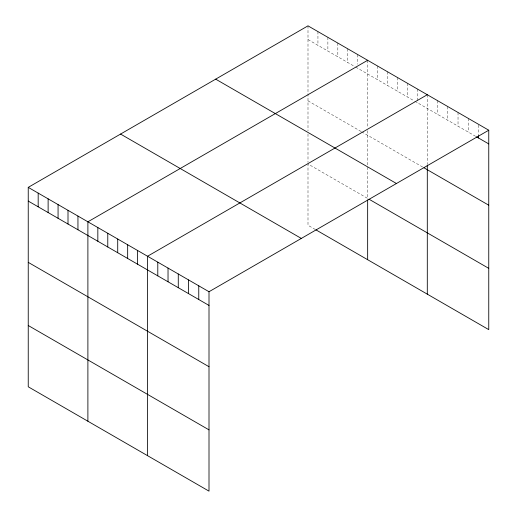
<?xml version="1.0" encoding="UTF-8"?>
<svg xmlns="http://www.w3.org/2000/svg" width="517" height="517" viewBox="0 0 517 517"><rect width="100%" height="100%" fill="white"/><g stroke="black" fill="none" stroke-linecap="round" stroke-linejoin="round"><path stroke-width="0.39" stroke-dasharray="2.58 1.94" d="M307.996 25.85L307.996 130.833M307.996 39.557L355.056 66.725M355.722 67.107L414.046 100.783M414.705 101.164L475.782 136.423M307.996 100.841L361.021 131.454M361.687 131.835L422.66 167.043M315.292 229.483L307.996 225.27L307.996 163.986L367.652 198.425L367.652 166.06M478.516 125.101L478.516 134.775M468.273 118.38L468.273 132.087M458.03 112.467L458.03 126.174M447.787 106.554L447.787 120.261M437.544 100.641L437.544 114.347M427.3 94.727L427.3 164.354M417.361 88.989L417.361 102.696M407.415 83.25L407.415 96.957M397.476 77.511L397.476 91.212M387.537 71.766L387.537 85.473M377.591 66.027L377.591 79.734M367.652 60.289L367.652 127.621M367.652 130.685L367.652 165.272M357.706 54.55L357.706 64.224M347.767 48.811L347.767 62.512M337.827 43.073L337.827 56.773M327.881 37.327L327.881 51.034M317.942 31.589L317.942 45.296M307.996 133.993L307.996 162.409"/><path stroke-width="0.78" d="M488.759 130.213L209.004 291.73L209.004 491.15L28.241 386.787L28.241 187.367L307.996 25.85L488.759 130.213L488.759 329.633L315.952 229.865M367.652 60.289L87.89 221.806L87.89 421.226M427.3 94.727L147.545 256.245L147.545 455.664M476.467 136.818L488.759 143.913M423.985 167.805L488.759 205.204M215.679 79.153L396.442 183.509M368.976 199.187L488.759 268.349M120.558 134.065L301.321 238.427M28.241 187.367L209.004 291.73M28.241 201.074L209.004 305.431M28.241 262.358L209.004 366.721M28.241 325.503L209.004 429.866M478.516 135.583L478.516 138M427.3 165.123L427.3 294.147M367.652 199.956L367.652 259.708M198.761 285.817L198.761 299.517M188.518 279.897L188.518 293.604M178.275 273.984L178.275 287.691M168.031 268.071L168.031 281.778M157.788 262.158L157.788 275.865M137.6 250.506L137.6 264.213M127.66 244.767L127.66 258.468M117.714 239.028L117.714 252.729M107.775 233.283L107.775 246.99M97.836 227.545L97.836 241.252M77.951 216.067L77.951 229.774M68.005 210.329L68.005 224.029M58.066 204.59L58.066 218.29M48.126 198.845L48.126 212.552M38.18 193.106L38.18 206.813"/></g></svg>
